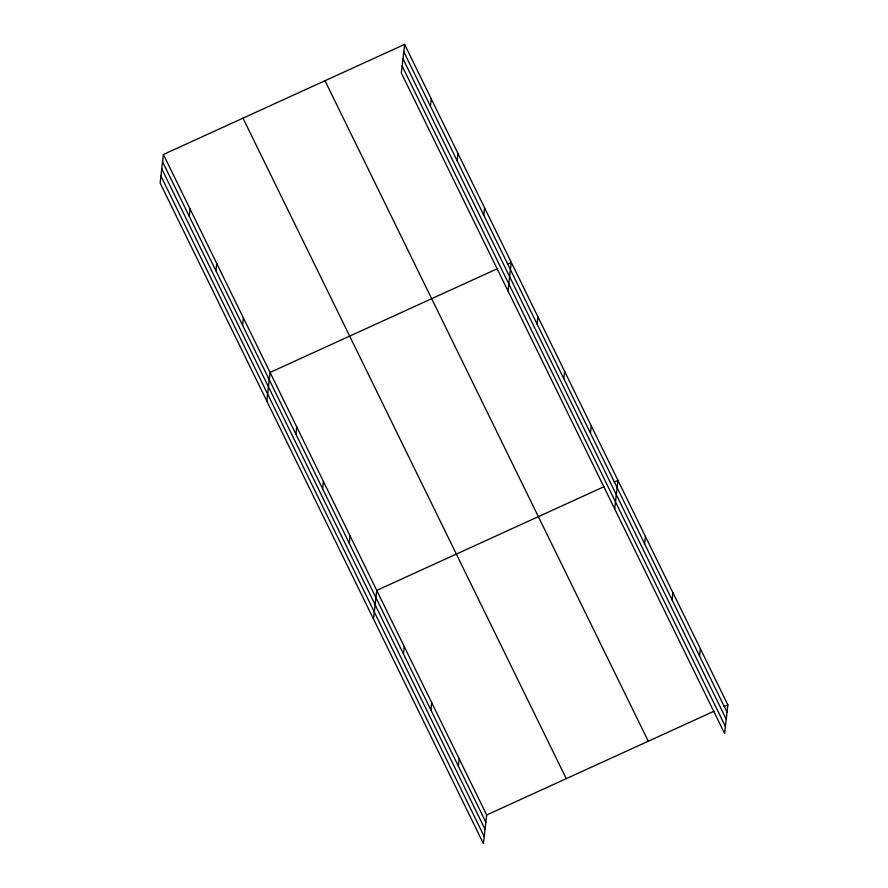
<?xml version="1.0" encoding="UTF-8"?>
<svg xmlns="http://www.w3.org/2000/svg" width="888" height="888" viewBox="0 0 888 888"><rect width="100%" height="100%" fill="white"/><g stroke="black" fill="none" stroke-linecap="round" stroke-linejoin="round"><path stroke-width="1.33" d="M163.392 154.479L160.14 183.095L483.405 843.6L486.668 814.984L163.392 154.479L404.595 44.4L727.86 704.905L724.608 733.521L401.332 73.016L404.595 44.4M189.233 216.261L190.065 208.969M215.906 270.751L216.739 263.459M242.579 325.241L243.412 317.948M266.811 401.065L270.074 372.438L497.591 268.609M295.915 434.221L296.747 426.939M322.588 488.722L323.421 481.429M349.262 543.212L350.083 535.919M430.425 106.183L431.257 98.89M373.493 619.025L376.756 590.409L604.273 486.569M457.098 160.673L457.931 153.38M403.407 653.846L404.24 646.553M483.771 215.162L484.604 207.87M430.88 709.989L431.712 702.697M508.014 290.986L511.266 262.371L507.536 264.069M458.363 766.133L459.196 758.84M537.107 324.153L537.939 316.861M563.78 378.643L564.613 371.351M590.453 433.133L591.286 425.84M614.696 508.946L617.948 480.33L614.219 482.029M644.599 543.767L645.432 536.474M672.072 599.911L672.904 592.618M699.555 656.054L700.388 648.762M486.668 814.984L714.185 711.144M724.131 706.604L727.86 704.905M403.763 51.693L727.039 712.187M402.952 58.73L726.229 719.236M402.131 65.978L725.407 726.484M324.997 80.73L648.273 741.225M242.99 118.148L566.267 778.654M162.571 161.771L485.836 822.266M161.76 168.809L485.037 829.314M160.939 176.057L484.215 836.563"/></g></svg>
